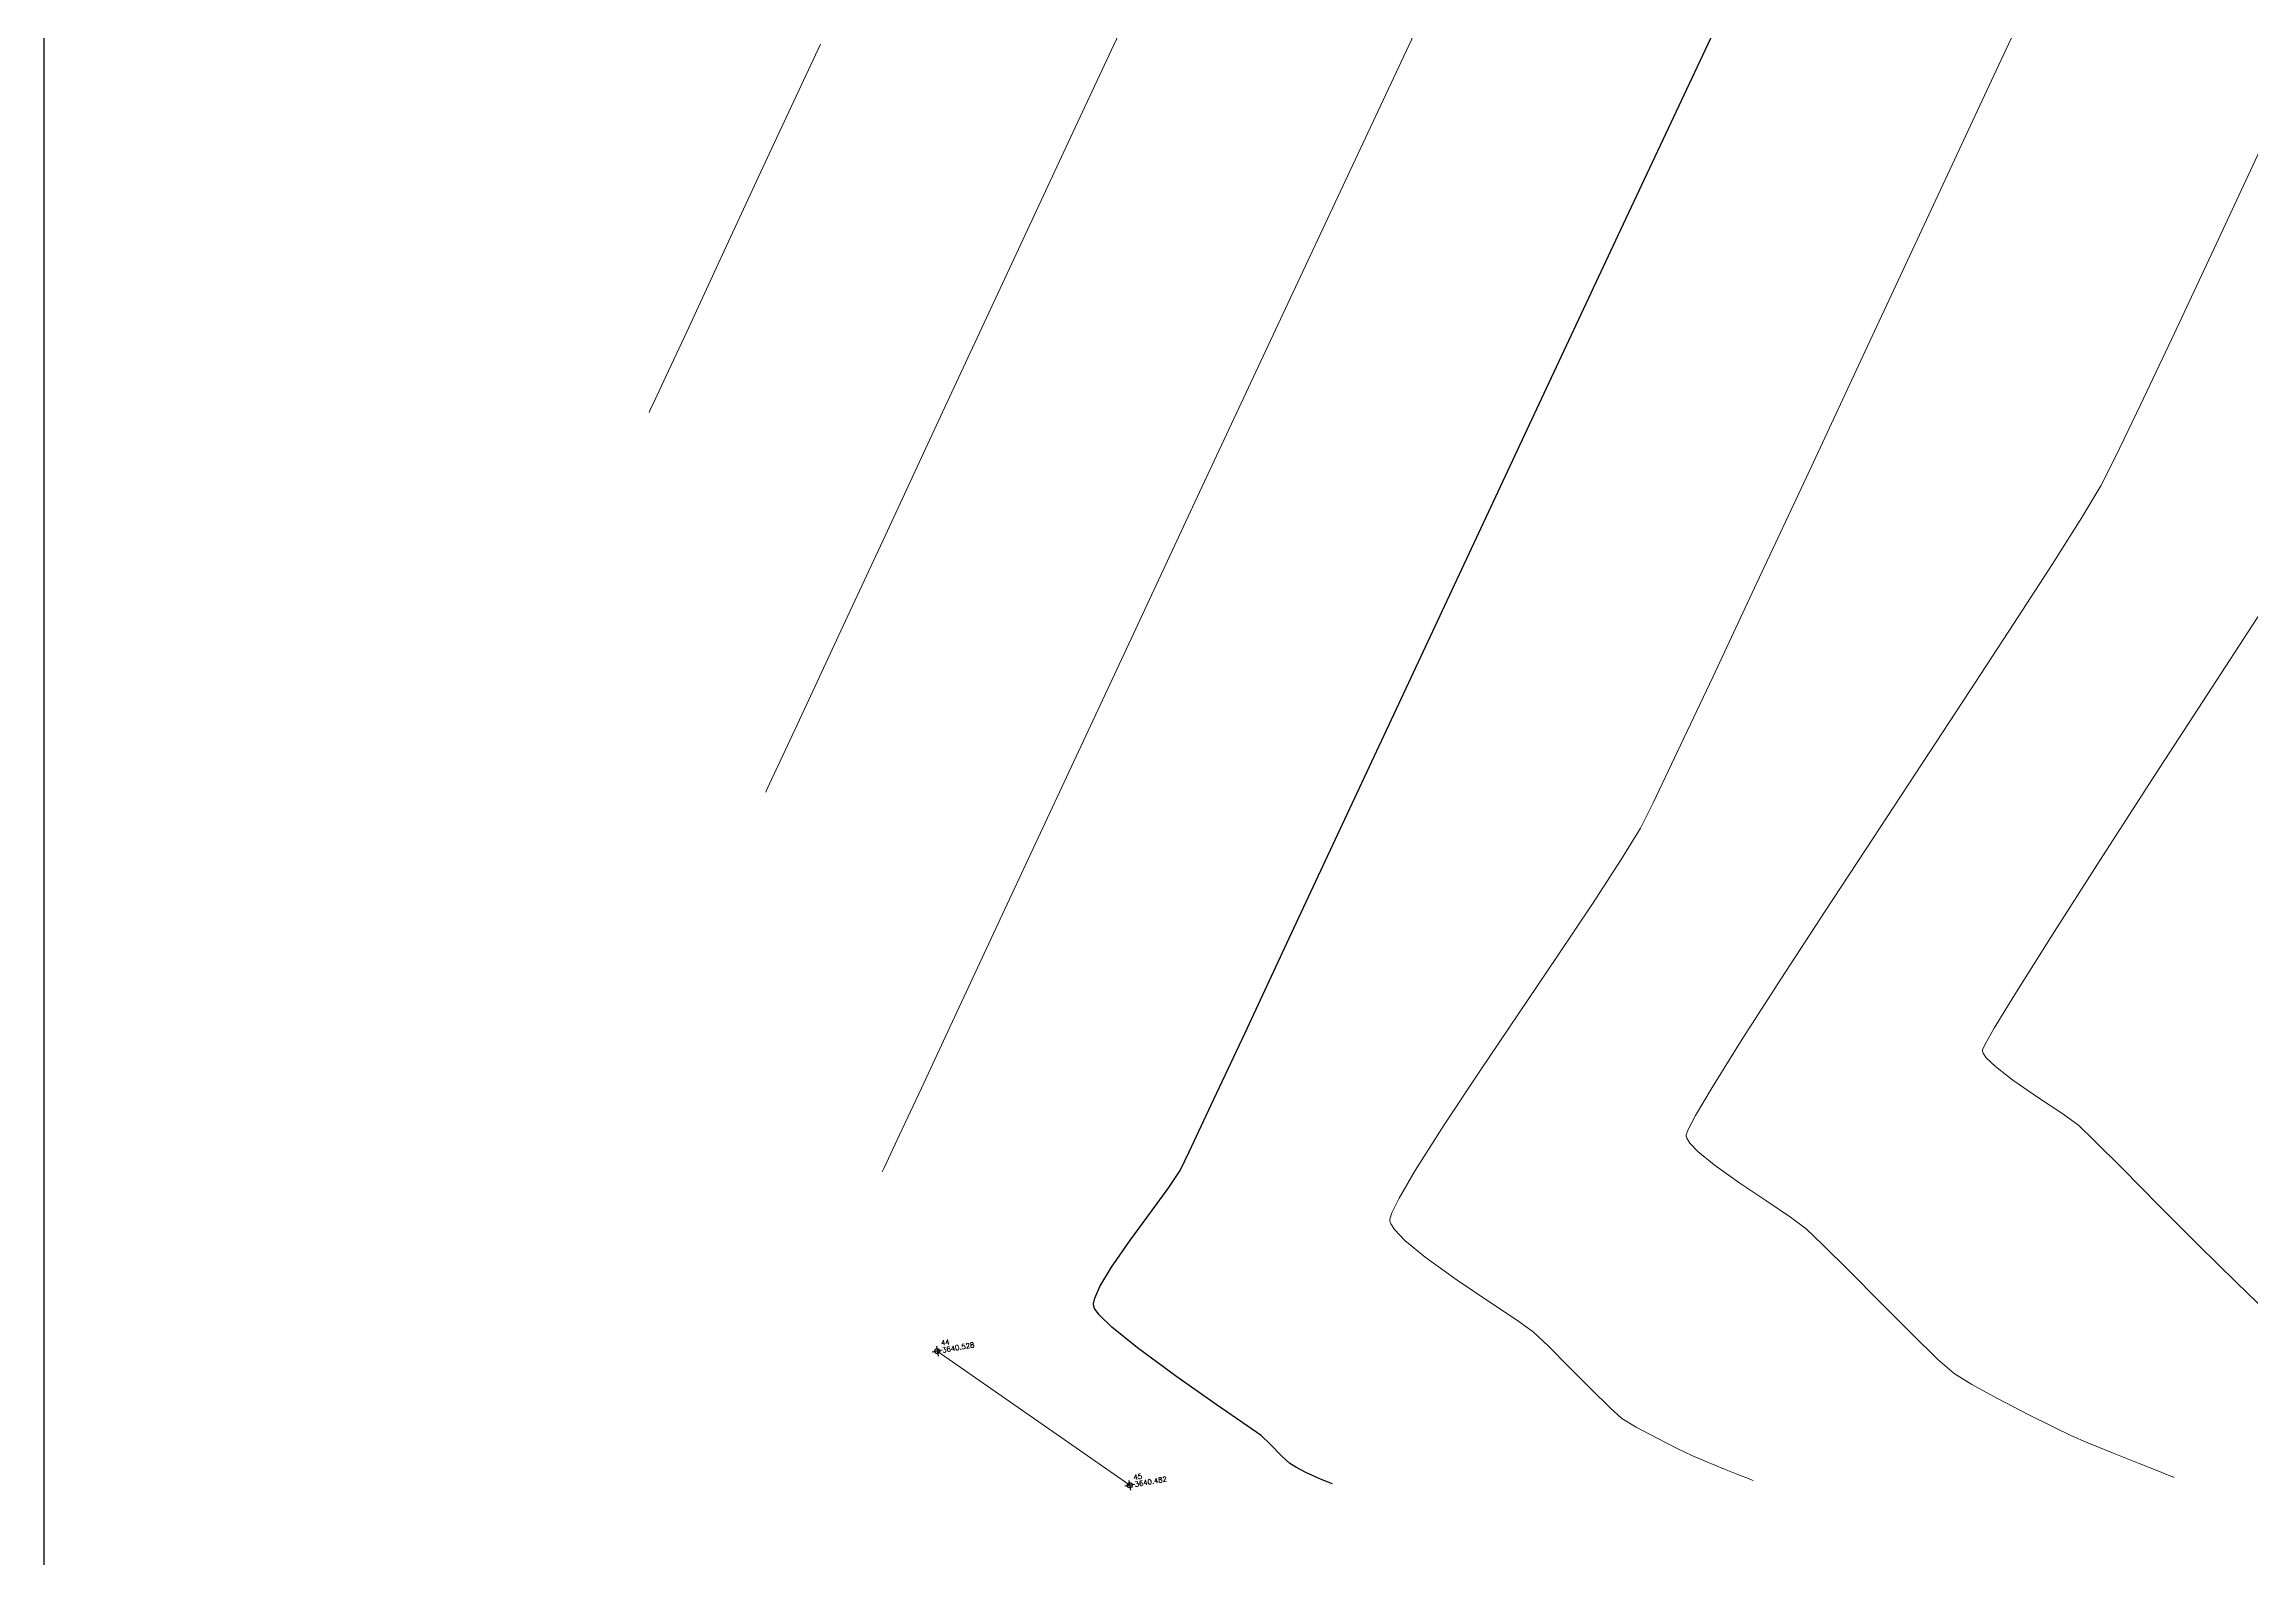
# Model space of a CAD drawing. Header units: millimetres. Extents: x 736950 to 740938, y 8500595 to 8502163.
# Drawn here: x 737600 to 737643.63, y 8501145.49 to 8501175.42 of the extents above; entities that cross this region are included whole.
import ezdxf

# ---------------------------------------------------------------- set-up
doc = ezdxf.new("R2010")
doc.units = ezdxf.units.MM
for name, color, linetype, lineweight in [('CONT-MJR', 80, 'Continuous', 30), ('CONT-MNR', 96, 'Continuous', 15), ('otros', 4, 'Continuous', 5)]:
    doc.layers.add(name, color=color, linetype=linetype, lineweight=lineweight)
doc.layers.add('Cuadricula Coordenadas', color=5, linetype='Continuous')
doc.styles.add('5mm', font='arial.ttf', dxfattribs={"height": 3})

msp = doc.modelspace()

# ---------------------------------------------------------------- linework, layer by layer
at = {"linetype": 'Continuous', "extrusion": (0.9849591664230046, 0.172787269436437, 0)}
for points, elevation in [([(8245834.381062787, 0), (8245834.181062788, 0)], 2195413.694162654), ([(8245831.112062788, 0), (8245830.91206279, 0)], 2195416.982162655)]:
    msp.add_lwpolyline(points, dxfattribs=dict(at, elevation=elevation))
at = {"linetype": 'Continuous', "extrusion": (-0.172787269436437, 0.9849591664230046, 0)}
for points, elevation in [([(-2195413.794162654, 0), (-2195413.594162655, 0)], 8245834.281062788), ([(-2195417.082162655, 0), (-2195416.882162655, 0)], 8245831.012062788)]:
    msp.add_lwpolyline(points, dxfattribs=dict(at, elevation=elevation))
at = {"linetype": 'Continuous'}
for centre in [(737617.6525058929, 8501149.597435566), (737621.4558932157, 8501146.945728593)]:
    msp.add_circle(centre, 0.05, dxfattribs=at)
at = {"layer": 'CONT-MJR', "extrusion": (0.904920919382228, -0.4255797571130743, 0), "elevation": -2950428.746005035}
msp.add_lwpolyline([(8006812.741956022, 3640), (8006816.475712716, 3640)], dxfattribs=at)
at = {"layer": 'CONT-MJR', "elevation": 3640}
for points in [[(737631.1635181638, 8501171.762919245), (737632.728564881, 8501175.096876435)], [(737629.6484891111, 8501168.530706396), (737631.1635181638, 8501171.762919245)], [(737628.2095308359, 8501165.45718489), (737629.6484891111, 8501168.530706396)], [(737622.4552662808, 8501153.169439621), (737622.6322419144, 8501153.537605833)], [(737621.8740540742, 8501152.345393168), (737622.2285454507, 8501152.827721259)], [(737621.0948474554, 8501151.253873602), (737621.4700640943, 8501151.7961968)], [(737620.8679896952, 8501150.874517983), (737621.0948474554, 8501151.253873602)], [(737620.7418103669, 8501150.530394953), (737620.766913153, 8501150.646571778)], [(737620.7609717556, 8501150.438359976), (737620.7438219729, 8501150.484812528)], [(737621.1052885117, 8501150.070077883), (737620.8510403746, 8501150.31585167)], [(737623.1633892906, 8501148.541986797), (737622.3852177247, 8501149.087819118)], [(737624.052420756, 8501147.929904182), (737623.7754498089, 8501148.122691052)], [(737624.753070239, 8501147.296616457), (737624.6198899812, 8501147.374487078)]]:
    msp.add_lwpolyline(points, dxfattribs=at)
at = {"layer": 'CONT-MJR', "extrusion": (0.905799498418856, -0.4237065832202151, 0), "elevation": -2933856.507040901}
msp.add_lwpolyline([(8012886.18034627, 3640.00000000001), (8012889.335440938, 3640.00000000001)], dxfattribs=at)
at = {"layer": 'CONT-MJR', "extrusion": (0.9058895181190514, -0.423514085907462, 0), "elevation": -2932153.655135322}
msp.add_lwpolyline([(8013506.607386328, 3640.000000000013), (8013509.461263962, 3640.000000000013)], dxfattribs=at)
at = {"layer": 'CONT-MJR', "extrusion": (0.9059156862514989, -0.423458108203723, 0), "elevation": -2931658.477432546}
msp.add_lwpolyline([(8013685.28623752, 3640.00000000001), (8013687.776276639, 3640.00000000001)], dxfattribs=at)
at = {"layer": 'CONT-MJR', "extrusion": (0.9058466443337319, -0.4236057801179269, 0), "elevation": -2932964.786689294}
msp.add_lwpolyline([(8013205.212861637, 3640), (8013207.276440709, 3640)], dxfattribs=at)
at = {"layer": 'CONT-MJR', "extrusion": (0.905596582915329, -0.4241401054039572, 0), "elevation": -2937691.620478784}
msp.add_lwpolyline([(8011471.958277603, 3640.000000000013), (8011473.532775423, 3640.000000000013)], dxfattribs=at)
at = {"layer": 'CONT-MJR', "extrusion": (0.9048581973532382, -0.4257130990263843, 0), "elevation": -2951608.532455921}
msp.add_lwpolyline([(8006354.082144822, 3640), (8006355.10494213, 3640)], dxfattribs=at)
at = {"layer": 'CONT-MJR', "extrusion": (0.8332765910106982, -0.5528563311327722, 0), "elevation": -4085272.8266769}
msp.add_lwpolyline([(7491610.766980152, 3640.000000000006), (7491611.177070105, 3640.000000000006)], dxfattribs=at)
at = {"layer": 'CONT-MJR', "extrusion": (0.8055326083350802, -0.5925514466347055, 0), "elevation": -4443191.648152955}
msp.add_lwpolyline([(7285033.649398156, 3640), (7285034.331178586, 3640)], dxfattribs=at)
at = {"layer": 'CONT-MJR', "extrusion": (0.9141578379619484, -0.405358418307473, 0), "elevation": -2771711.174370728}
msp.add_lwpolyline([(8070394.282645541, 3640), (8070394.531996579, 3640)], dxfattribs=at)
at = {"layer": 'CONT-MJR', "extrusion": (0.9990276396753455, 0.04408826561238713, 0), "elevation": 1111704.491261327}
msp.add_lwpolyline([(8460363.884092359, 3640.000000000013), (8460363.929719148, 3640.000000000013)], dxfattribs=at)
at = {"layer": 'CONT-MJR', "extrusion": (0.8056855941622355, 0.5923434167435692, 0), "elevation": 5629890.91797917}
msp.add_lwpolyline([(6412329.488122878, 3640), (6412329.640177608, 3640)], dxfattribs=at)
at = {"layer": 'CONT-MJR', "extrusion": (0.6304575778514351, 0.7762237064981343, 0), "elevation": 7063833.032305025}
msp.add_lwpolyline([(4787054.843691871, 3640), (4787055.493794565, 3640)], dxfattribs=at)
at = {"layer": 'CONT-MJR', "extrusion": (0.5939519334159459, 0.8045005287701555, 0), "elevation": 7277291.17813536}
msp.add_lwpolyline([(4455856.33802701, 3640.000000000003), (4455857.301735622, 3640.000000000003)], dxfattribs=at)
at = {"layer": 'CONT-MJR', "extrusion": (-0.5651589261943166, -0.8249820532247274, 0), "elevation": -7430169.293893816}
msp.add_lwpolyline([(-4195973.367660945, 3640), (-4195974.109568624, 3640)], dxfattribs=at)
at = {"layer": 'CONT-MJR', "extrusion": (0.6971317170449289, 0.7169430724192747, 0), "elevation": 6609060.238153987}
msp.add_lwpolyline([(5397585.150100924, 3640.00000000001), (5397585.398794159, 3640.00000000001)], dxfattribs=at)
at = {"layer": 'CONT-MJR', "extrusion": (0.7094914976953286, 0.7047139949639425, 0), "elevation": 6514215.917474242}
msp.add_lwpolyline([(5511677.604012186, 3640), (5511677.935498695, 3640)], dxfattribs=at)
at = {"layer": 'CONT-MJR', "extrusion": (0.686459892041737, 0.7271676674729473, 0), "elevation": 6688109.224086538}
msp.add_lwpolyline([(5299319.934605277, 3640), (5299320.148541014, 3640)], dxfattribs=at)
at = {"layer": 'CONT-MJR', "extrusion": (-0.4591886115599944, -0.8883387974267501, 0), "elevation": -7890607.852438541}
msp.add_lwpolyline([(-3248369.129585755, 3640), (-3248369.337705693, 3640)], dxfattribs=at)
at = {"layer": 'CONT-MJR', "extrusion": (0.4399690810445641, 0.8980129218028001, 0), "elevation": 7958672.202796718}
msp.add_lwpolyline([(3077845.050380982, 3640.000000000013), (3077845.196146391, 3640.000000000013)], dxfattribs=at)
at = {"layer": 'CONT-MJR', "extrusion": (-0.3855522285964568, -0.9226860132376048, 0), "elevation": -8128282.548872959}
msp.add_lwpolyline([(-2597039.718047881, 3640.000000000009), (-2597039.890223318, 3640.000000000009)], dxfattribs=at)
at = {"layer": 'CONT-MJR', "extrusion": (-0.3713819605487774, -0.9284801771599361, 0), "elevation": -8167087.241332039}
msp.add_lwpolyline([(-2472302.1034809, 3640), (-2472302.263863026, 3640)], dxfattribs=at)
at = {"layer": 'CONT-MJR', "extrusion": (-0.3691614255693659, -0.9293652897927669, 0), "elevation": -8172973.790994501}
msp.add_lwpolyline([(-2452772.052060557, 3640.000000000003), (-2452772.127638766, 3640.000000000003)], dxfattribs=at)
at = {"layer": 'CONT-MJR', "extrusion": (-0.3717508249771074, -0.9283325503982074, 0), "elevation": -8166104.328501401}
msp.add_lwpolyline([(-2475546.672741456, 3640.00000000001), (-2475546.691881059, 3640.00000000001)], dxfattribs=at)
at = {"layer": 'CONT-MNR', "extrusion": (0.90580356852236, -0.4236978820482329, 0), "elevation": -2933774.139627714}
msp.add_lwpolyline([(8012930.577538562, 3639.000000000003), (8012933.835006903, 3639.000000000003)], dxfattribs=at)
at = {"layer": 'CONT-MNR'}
for points, elevation in [([(737620.3349045684, 8501173.679734528), (737621.7704737636, 8501176.752560077)], 3642), ([(737614.2935163958, 8501173.169412311), (737615.3419006554, 8501175.424469844)], 3643), ([(737637.2973100797, 8501172.149067292), (737638.629789213, 8501175.000824504)], 3639), ([(737613.4038306472, 8501171.254443724), (737614.2935163958, 8501173.169412311)], 3643), ([(737612.6999284538, 8501169.739335205), (737613.4038306472, 8501171.254443724)], 3643), ([(737617.7570527726, 8501168.150208931), (737618.988253066, 8501170.79283317)], 3642), ([(737622.838121149, 8501166.573669655), (737624.3394253441, 8501169.782096334)], 3641), ([(737641.430851235, 8501168.294230515), (737642.1033866967, 8501169.71580553)], 3638), ([(737612.0781516773, 8501168.403752415), (737612.2887720075, 8501168.855313834)], 3643), ([(737616.6678372031, 8501165.810214745), (737617.7570527726, 8501168.150208931)], 3642), ([(737640.9366801583, 8501167.268818524), (737641.430851235, 8501168.294230515)], 3638), ([(737621.43602241, 8501163.573650086), (737622.838121149, 8501166.573669655)], 3641), ([(737640.2734476774, 8501166.072341537), (737640.6475408231, 8501166.69975827)], 3638), ([(737642.9362469951, 8501162.848754548), (737644.1880088634, 8501164.773462547)], 3637), ([(737615.0214942996, 8501162.271528238), (737615.7471398738, 8501163.831203535)], 3642), ([(737638.0604707911, 8501162.645380678), (737638.9327956067, 8501163.978862122)], 3638), ([(737632.2861951767, 8501161.448108763), (737632.9791301304, 8501162.916324522)], 3639), ([(737614.3837972584, 8501160.903571133), (737614.5992456264, 8501161.364923026)], 3642), ([(737614.2614924795, 8501160.643597096), (737614.2915576714, 8501160.707101751)], 3642), ([(737614.2915576714, 8501160.707101751), (737614.3837972584, 8501160.903571133)], 3642), ([(737631.5514035521, 8501159.934598947), (737631.8013745913, 8501160.434440343)], 3639), ([(737635.200905885, 8501158.293456798), (737636.1474088754, 8501159.736387396)], 3638), ([(737638.94740695, 8501156.64350647), (737639.6855705855, 8501157.815110274)], 3637), ([(737633.5635411127, 8501155.76218078), (737634.3239109457, 8501156.946624387)], 3638), ([(737628.3728694549, 8501155.130707853), (737629.1371570098, 8501156.265755523)], 3639), ([(737638.3648584767, 8501155.663908334), (737638.5424558927, 8501155.97814965)], 3637), ([(737638.3081182155, 8501155.526727175), (737638.3128942945, 8501155.551743075)], 3637), ([(737638.3215389632, 8501155.48676206), (737638.3081182155, 8501155.526727175)], 3637), ([(737638.3128942945, 8501155.551743075), (737638.3648584767, 8501155.663908334)], 3637), ([(737638.3867340134, 8501155.392232254), (737638.3215389632, 8501155.48676206)], 3637), ([(737639.4192780185, 8501154.604852336), (737638.9094975576, 8501154.95522915)], 3637), ([(737616.908607008, 8501153.871542402), (737617.3405482654, 8501154.796689104)], 3641), ([(737632.6391683207, 8501154.251001725), (737632.966913441, 8501154.806416595)], 3638), ([(737632.4964324045, 8501153.978745498), (737632.6391683207, 8501154.251001725)], 3638), ([(737616.689029653, 8501153.402354524), (737616.908607008, 8501153.871542402)], 3641), ([(737632.4533528013, 8501153.84608896), (737632.4560115179, 8501153.873912856)], 3638), ([(737632.4661125141, 8501153.805056835), (737632.4533528013, 8501153.84608896)], 3638), ([(737632.4560115179, 8501153.873912856), (737632.4964324045, 8501153.978745498)], 3638), ([(737632.5253994409, 8501153.710105853), (737632.4661125141, 8501153.805056835)], 3638), ([(737632.6876143403, 8501153.540317237), (737632.5253994409, 8501153.710105853)], 3638), ([(737640.5145013512, 8501153.764961746), (737640.2133808841, 8501154.055478528)], 3637), ([(737641.0757773237, 8501153.204029674), (737640.5145013512, 8501153.764961746)], 3637), ([(737616.5651700546, 8501153.139411325), (737616.595474037, 8501153.203383617)], 3641), ([(737633.0095227404, 8501153.276449507), (737632.6876143403, 8501153.540317237)], 3638), ([(737626.599523525, 8501152.204288166), (737626.6378453237, 8501152.327608217)], 3639), ([(737626.598587387, 8501152.165450744), (737626.599523525, 8501152.204288166)], 3639), ([(737626.6143569637, 8501152.115899837), (737626.598587387, 8501152.165450744)], 3639), ([(737626.6889807764, 8501151.999055536), (737626.6143569637, 8501152.115899837)], 3639), ([(737635.6796926697, 8501151.177278606), (737635.1562984657, 8501151.699426588)], 3638), ([(737628.5757584516, 8501150.563773945), (737627.9268979538, 8501151.001330296)], 3639), ([(737636.9150186016, 8501149.938004741), (737636.2985937326, 8501150.554397611)], 3638), ([(737629.7249715369, 8501149.700582914), (737629.4394074652, 8501149.971762298)], 3639), ([(737630.130788381, 8501149.294504544), (737629.7249715369, 8501149.700582914)], 3639), ([(737637.4309842209, 8501149.435321147), (737636.9150186016, 8501149.938004741)], 3638), ([(737630.9489576708, 8501148.476511646), (737630.5683023187, 8501148.853242386)], 3639), ([(737638.6208236609, 8501148.653355477), (737638.0975624343, 8501148.938078739)], 3638), ([(737631.1841987595, 8501148.264027521), (737630.9489576708, 8501148.476511646)], 3639), ([(737631.4637187917, 8501148.095458122), (737631.1841987595, 8501148.264027521)], 3639), ([(737631.8783507508, 8501147.875041198), (737631.4637187917, 8501148.095458122)], 3639), ([(737639.719776848, 8501148.094788032), (737639.2007441536, 8501148.354043476)], 3638), ([(737640.3907634247, 8501147.787747685), (737640.06037468, 8501147.930234436)], 3638), ([(737640.8784247406, 8501147.588405233), (737640.3907634247, 8501147.787747685)], 3638), ([(737641.4046953901, 8501147.37742106), (737640.8784247406, 8501147.588405233)], 3638), ([(737633.5109264619, 8501147.146332465), (737633.2117340681, 8501147.265662592)], 3639), ([(737641.9804031719, 8501147.148572575), (737641.773768933, 8501147.23063549)], 3638), ([(737642.0705050199, 8501147.112635484), (737641.9804031719, 8501147.148572575)], 3638), ([(737642.0984117327, 8501147.101383528), (737642.0705050199, 8501147.112635484)], 3638), ([(737633.7595758529, 8501147.047505626), (737633.6845778682, 8501147.077372098)], 3639), ([(737633.7815226917, 8501147.038670016), (737633.7595758529, 8501147.047505626)], 3639)]:
    msp.add_lwpolyline(points, dxfattribs=dict(at, elevation=elevation))
at = {"layer": 'CONT-MNR', "extrusion": (0.9052228690772187, -0.4249371215834274, 0), "elevation": -2944748.198955657}
msp.add_lwpolyline([(8008900.974757825, 3641.000000000003), (8008904.790816924, 3641.000000000003)], dxfattribs=at)
at = {"layer": 'CONT-MNR', "extrusion": (0.906251593059826, -0.4227387492015933, 0), "elevation": -2925305.924535894}
msp.add_lwpolyline([(8016019.702360172, 3642.000000000003), (8016022.8879009, 3642.000000000003)], dxfattribs=at)
at = {"layer": 'CONT-MNR', "extrusion": (0.9061195136560247, -0.4230217807297511, 0), "elevation": -2927788.044121435}
msp.add_lwpolyline([(8015116.385726959, 3638.000000000011), (8015118.629729991, 3638.000000000011)], dxfattribs=at)
at = {"layer": 'CONT-MNR', "extrusion": (0.9055084485215634, -0.4243282333949406, 0), "elevation": -2939361.284242601}
msp.add_lwpolyline([(8010875.892861918, 3641), (8010879.603353499, 3641)], dxfattribs=at)
at = {"layer": 'CONT-MNR', "extrusion": (0.9060511715923028, -0.4231681396988858, 0), "elevation": -2929088.066142811}
msp.add_lwpolyline([(8014638.615535836, 3639.00000000001), (8014641.588445503, 3639.00000000001)], dxfattribs=at)
at = {"layer": 'CONT-MNR', "extrusion": (0.9053834469783271, -0.4245948821378362, 0), "elevation": -2941704.203315604}
msp.add_lwpolyline([(8010017.402591163, 3638.00000000001), (8010019.343812132, 3638.00000000001)], dxfattribs=at)
at = {"layer": 'CONT-MNR', "extrusion": (0.9067274986853918, -0.4217170178303611, 0), "elevation": -2916274.232137444}
msp.add_lwpolyline([(8019307.226816826, 3643.000000000009), (8019308.20177498, 3643.000000000009)], dxfattribs=at)
at = {"layer": 'CONT-MNR', "extrusion": (0.9059984681558172, -0.4232809654346778, 0), "elevation": -2930086.092795861}
msp.add_lwpolyline([(8014271.065925493, 3639.00000000001), (8014273.799020263, 3639.00000000001)], dxfattribs=at)
at = {"layer": 'CONT-MNR', "extrusion": (0.9038759805157283, -0.4277945907170065, 0), "elevation": -2970044.016787153}
msp.add_lwpolyline([(7999548.100707714, 3643.000000000006), (7999548.170179417, 3643.000000000006)], dxfattribs=at)
at = {"layer": 'CONT-MNR', "extrusion": (0.9053399803201966, -0.4246875557793355, 0), "elevation": -2942550.726340351}
msp.add_lwpolyline([(8009702.092561742, 3643.00000000001), (8009702.305935443, 3643.00000000001)], dxfattribs=at)
at = {"layer": 'CONT-MNR', "extrusion": (0.8915201223867559, -0.4529810938433345, 0), "elevation": -3193246.310227991}
msp.add_lwpolyline([(7913098.443985057, 3638.000000000013), (7913099.082288374, 3638.000000000013)], dxfattribs=at)
at = {"layer": 'CONT-MNR', "extrusion": (0.9057821751278328, -0.4237436149615618, 0), "elevation": -2934178.698959047}
msp.add_lwpolyline([(8012771.160951066, 3639.00000000001), (8012773.589207497, 3639.00000000001)], dxfattribs=at)
at = {"layer": 'CONT-MNR', "extrusion": (0.8452788266809004, -0.5343254674493445, 0), "elevation": -3918877.830615972}
msp.add_lwpolyline([(7579994.567848451, 3638), (7579995.666967732, 3638)], dxfattribs=at)
at = {"layer": 'CONT-MNR', "extrusion": (0.9066813392079064, -0.4218162504363214, 0), "elevation": -2917146.618185529}
msp.add_lwpolyline([(8018984.916022765, 3642), (8018987.098720395, 3642)], dxfattribs=at)
at = {"layer": 'CONT-MNR', "extrusion": (0.8395970409798948, -0.5432097281693369, 0), "elevation": -3998595.508793896}
msp.add_lwpolyline([(7538244.765708532, 3638), (7538246.152584739, 3638)], dxfattribs=at)
at = {"layer": 'CONT-MNR', "extrusion": (0.9053083421515962, -0.4247549948272867, 0), "elevation": -2943126.121096706}
msp.add_lwpolyline([(8009486.998373246, 3639.000000000006), (8009489.056769623, 3639.000000000006)], dxfattribs=at)
at = {"layer": 'CONT-MNR', "extrusion": (0.9060973850565359, -0.4230691773146651, 0), "elevation": -2928223.424979991}
msp.add_lwpolyline([(8014943.960065614, 3641.000000000006), (8014946.978129891, 3641.000000000006)], dxfattribs=at)
at = {"layer": 'CONT-MNR', "extrusion": (0.8387477961081665, -0.5445200956105234, 0), "elevation": -4010357.620112535}
msp.add_lwpolyline([(7531990.796454922, 3637), (7531993.005921143, 3637)], dxfattribs=at)
at = {"layer": 'CONT-MNR', "extrusion": (0.8356138441291687, -0.5493173067541868, 0), "elevation": -4053455.193353828}
msp.add_lwpolyline([(7508884.831608597, 3638), (7508886.550411039, 3638)], dxfattribs=at)
at = {"layer": 'CONT-MNR', "extrusion": (0.9065023514074768, -0.422200766096789, 0), "elevation": -2920547.472334285}
msp.add_lwpolyline([(8017744.215882802, 3642.000000000003), (8017745.215996274, 3642.000000000003)], dxfattribs=at)
at = {"layer": 'CONT-MNR', "extrusion": (0.9021263769485031, -0.4314718994485821, 0), "elevation": -3002574.73566905}
msp.add_lwpolyline([(7987388.457012403, 3639), (7987389.58065588, 3639)], dxfattribs=at)
at = {"layer": 'CONT-MNR', "extrusion": (0.8354203900923369, -0.5496114735137609, 0), "elevation": -4056098.651277203}
msp.add_lwpolyline([(7507455.473104429, 3638), (7507457.235975179, 3638)], dxfattribs=at)
at = {"layer": 'CONT-MNR', "extrusion": (0.9062126065245584, -0.4228223170268639, 0), "elevation": -2926039.836291051}
msp.add_lwpolyline([(8015738.725161048, 3641.00000000001), (8015741.387172593, 3641.00000000001)], dxfattribs=at)
at = {"layer": 'CONT-MNR', "extrusion": (0.8398393792893541, -0.5428349813662275, 0), "elevation": -3995226.995316203}
msp.add_lwpolyline([(7540025.481473699, 3637.000000000013), (7540027.510226548, 3637.000000000013)], dxfattribs=at)
at = {"layer": 'CONT-MNR', "extrusion": (0.8546450281997167, -0.5192127461585527, 0), "elevation": -3783497.457125895}
msp.add_lwpolyline([(7648461.046040058, 3639.00000000001), (7648461.775493057, 3639.00000000001)], dxfattribs=at)
at = {"layer": 'CONT-MNR', "extrusion": (0.8368871107938868, -0.5473755235549549, 0), "elevation": -4036012.507857987}
msp.add_lwpolyline([(7518270.859734381, 3639.00000000001), (7518271.903654736, 3639.00000000001)], dxfattribs=at)
at = {"layer": 'CONT-MNR', "extrusion": (0.8419464501683381, -0.5395610948251682, 0), "elevation": -3965840.903232993}
msp.add_lwpolyline([(7555521.321085878, 3637.000000000003), (7555523.074918114, 3637.000000000003)], dxfattribs=at)
at = {"layer": 'CONT-MNR', "extrusion": (0.9062771066364815, -0.422684049837, 0), "elevation": -2924816.828494581}
msp.add_lwpolyline([(8016182.818983717, 3641), (8016185.062320072, 3641)], dxfattribs=at)
at = {"layer": 'CONT-MNR', "extrusion": (0.8302007935499541, -0.5574644763471719, 0), "elevation": -4126712.326222166}
msp.add_lwpolyline([(7468870.082289564, 3639.00000000001), (7468871.337794162, 3639.00000000001)], dxfattribs=at)
at = {"layer": 'CONT-MNR', "extrusion": (0.83800155926589, -0.545667835471303, 0), "elevation": -4020669.196460949}
msp.add_lwpolyline([(7526486.101733115, 3638), (7526487.708928705, 3638)], dxfattribs=at)
at = {"layer": 'CONT-MNR', "extrusion": (0.8282337018643274, -0.5603828468967554, 0), "elevation": -4152972.839247731}
msp.add_lwpolyline([(7454298.839947861, 3639), (7454300.203639817, 3639)], dxfattribs=at)
at = {"layer": 'CONT-MNR', "extrusion": (0.9062616989942447, -0.4227170837996319, 0), "elevation": -2925109.020332785}
msp.add_lwpolyline([(8016074.440617142, 3641), (8016076.202655675, 3641)], dxfattribs=at)
at = {"layer": 'CONT-MNR', "extrusion": (0.8542263492986875, -0.5199012830950093, 0), "elevation": -3789651.621606715}
msp.add_lwpolyline([(7645410.660716647, 3637.000000000013), (7645411.439616545, 3637.000000000013)], dxfattribs=at)
at = {"layer": 'CONT-MNR', "extrusion": (0.8482873566472179, -0.5295361749233718, 0), "elevation": -3875944.278942436}
msp.add_lwpolyline([(7602025.478980646, 3638), (7602026.605679255, 3638)], dxfattribs=at)
at = {"layer": 'CONT-MNR', "extrusion": (0.6934956151839925, 0.7204608467644692, 0), "elevation": 6636298.599155421}
msp.add_lwpolyline([(5364074.164416371, 3637.00000000001), (5364074.411798463, 3637.00000000001)], dxfattribs=at)
at = {"layer": 'CONT-MNR', "extrusion": (0.83417857023815, -0.5514944360149392, 0), "elevation": -4073025.9728379}
msp.add_lwpolyline([(7498278.106162201, 3639.000000000003), (7498279.375790847, 3639.000000000003)], dxfattribs=at)
at = {"layer": 'CONT-MNR', "extrusion": (0.610314698782662, 0.7921590550197786, 0), "elevation": 7184458.744771404}
msp.add_lwpolyline([(4604052.484312005, 3637), (4604052.919242886, 3637)], dxfattribs=at)
at = {"layer": 'CONT-MNR', "extrusion": (-0.5550231625541434, -0.8318348928894465, 0), "elevation": -7480963.993476261}
msp.add_lwpolyline([(-4104742.932743937, 3637.000000000006), (-4104743.506820702, 3637.000000000006)], dxfattribs=at)
at = {"layer": 'CONT-MNR', "extrusion": (0.8444417861459399, -0.5356473371637861, 0), "elevation": -3930736.911851963}
msp.add_lwpolyline([(7573836.959528389, 3639.000000000003), (7573838.027220282, 3639.000000000003)], dxfattribs=at)
at = {"layer": 'CONT-MNR', "extrusion": (0.5890366375130506, 0.8081063294315415, 0), "elevation": 7304333.5106891}
msp.add_lwpolyline([(4411399.474543179, 3637), (4411399.86628096, 3637)], dxfattribs=at)
at = {"layer": 'CONT-MNR', "extrusion": (0.9049548987247575, -0.4255074984933447, 0), "elevation": -2949794.682425539}
msp.add_lwpolyline([(8007021.628599, 3641), (8007021.848467313, 3641)], dxfattribs=at)
at = {"layer": 'CONT-MNR', "extrusion": (0.5812353793376415, 0.8137354814718528, 0), "elevation": 7346428.456579577}
msp.add_lwpolyline([(4340932.276291378, 3638), (4340932.897291043, 3638)], dxfattribs=at)
at = {"layer": 'CONT-MNR', "extrusion": (0.708761976362139, 0.7054477024296235, 0), "elevation": 6519930.942498793}
msp.add_lwpolyline([(5504925.920315681, 3637), (5504926.944120571, 3637)], dxfattribs=at)
at = {"layer": 'CONT-MNR', "extrusion": (0.8641969431407557, -0.5031536976572601, 0), "elevation": -3639931.566176646}
msp.add_lwpolyline([(7717809.745930449, 3639.000000000003), (7717810.385936193, 3639.000000000003)], dxfattribs=at)
at = {"layer": 'CONT-MNR', "extrusion": (0.5572312644021723, 0.8303573435411749, 0), "elevation": 7470027.208100508}
msp.add_lwpolyline([(4124608.140054906, 3638.000000000009), (4124608.782082073, 3638.000000000009)], dxfattribs=at)
at = {"layer": 'CONT-MNR', "extrusion": (0.8990406250192867, -0.4378652242013864, 0), "elevation": -3059202.656378977}
msp.add_lwpolyline([(7965862.355154116, 3639.00000000001), (7965862.676950439, 3639.00000000001)], dxfattribs=at)
at = {"layer": 'CONT-MNR', "extrusion": (-0.5572027808765545, -0.830376457387512, 0), "elevation": -7470168.687405887}
msp.add_lwpolyline([(-4124351.334503209, 3638), (-4124351.898234402, 3638)], dxfattribs=at)
at = {"layer": 'CONT-MNR', "extrusion": (0.7073805873947178, 0.7068328689139352, 0), "elevation": 6530687.483748208}
msp.add_lwpolyline([(5492159.656181346, 3637.000000000013), (5492160.765375621, 3637.000000000013)], dxfattribs=at)
at = {"layer": 'CONT-MNR', "extrusion": (0.7200195957815714, 0.6939537316641093, 0), "elevation": 6430511.823626033}
msp.add_lwpolyline([(5609116.937548058, 3639), (5609117.232644418, 3639)], dxfattribs=at)
at = {"layer": 'CONT-MNR', "extrusion": (0.595469234885468, 0.8033781116665523, 0), "elevation": 7268878.297390499}
msp.add_lwpolyline([(4469574.811267571, 3638.000000000006), (4469575.197537598, 3638.000000000006)], dxfattribs=at)
at = {"layer": 'CONT-MNR', "extrusion": (0.689654323835176, 0.7241387392036461, 0), "elevation": 6664726.548355776}
msp.add_lwpolyline([(5328705.835014048, 3638), (5328706.290595653, 3638)], dxfattribs=at)
at = {"layer": 'CONT-MNR', "extrusion": (0.6350566891511954, 0.7724655342242281, 0), "elevation": 7035281.649324707}
msp.add_lwpolyline([(4828921.43104928, 3639.00000000001), (4828921.955007944, 3639.00000000001)], dxfattribs=at)
at = {"layer": 'CONT-MNR', "extrusion": (0.5843582907293288, 0.8114957720505371, 0), "elevation": 7329687.089699033}
msp.add_lwpolyline([(4369136.124345202, 3639), (4369136.898710233, 3639)], dxfattribs=at)
at = {"layer": 'CONT-MNR', "extrusion": (0.7029502595357847, 0.7112390123007687, 0), "elevation": 6564876.778583074}
msp.add_lwpolyline([(5451245.558299437, 3637), (5451246.608014732, 3637)], dxfattribs=at)
at = {"layer": 'CONT-MNR', "extrusion": (0.709369426979707, 0.7048368719544136, 0), "elevation": 6515181.003228017}
msp.add_lwpolyline([(5510543.036100418, 3638.00000000001), (5510543.914177442, 3638.00000000001)], dxfattribs=at)
at = {"layer": 'CONT-MNR', "extrusion": (0.6924504221096114, 0.721465462042516, 0), "elevation": 6644068.236551216}
msp.add_lwpolyline([(5354440.537410549, 3637.000000000013), (5354441.3828998, 3637.000000000013)], dxfattribs=at)
at = {"layer": 'CONT-MNR', "extrusion": (-0.5540704095048712, -0.8324698080477781, 0), "elevation": -7485649.345043148}
msp.add_lwpolyline([(-4096181.800030671, 3639.00000000001), (-4096182.455260606, 3639.00000000001)], dxfattribs=at)
at = {"layer": 'CONT-MNR', "extrusion": (0.5840886823925817, 0.8116898490808531, 0), "elevation": 7331138.144950935}
msp.add_lwpolyline([(4366699.157478139, 3639.000000000013), (4366699.549487323, 3639.000000000013)], dxfattribs=at)
at = {"layer": 'CONT-MNR', "extrusion": (0.7101163253378842, 0.7040843731319566, 0), "elevation": 6509329.569856354}
msp.add_lwpolyline([(5517450.428528745, 3639), (5517451.049922933, 3639)], dxfattribs=at)
at = {"layer": 'CONT-MNR', "extrusion": (0.6637190931378557, 0.7479819285278638, 0), "elevation": 6848290.196092457}
msp.add_lwpolyline([(5090635.30115216, 3638), (5090635.725658828, 3638)], dxfattribs=at)
at = {"layer": 'CONT-MNR', "extrusion": (-0.5253102282864601, -0.8509107850166358, 0), "elevation": -7621208.153867237}
msp.add_lwpolyline([(-3838076.276704314, 3638.00000000001), (-3838076.686917584, 3638.00000000001)], dxfattribs=at)
at = {"layer": 'CONT-MNR', "extrusion": (-0.4586407409287286, -0.8886217816148482, 0), "elevation": -7892616.985709626}
msp.add_lwpolyline([(-3243490.719089321, 3638.00000000001), (-3243491.37169598, 3638.00000000001)], dxfattribs=at)
at = {"layer": 'CONT-MNR', "extrusion": (-0.4350214492386194, -0.9004200901258987, 0), "elevation": -7975493.633595947}
msp.add_lwpolyline([(-3033995.763159431, 3638.000000000009), (-3033996.141424906, 3638.000000000009)], dxfattribs=at)
at = {"layer": 'CONT-MNR', "extrusion": (-0.4510280202147738, -0.8925097898517089, 0), "elevation": -7920050.349191167}
msp.add_lwpolyline([(-3175911.760539694, 3639), (-3175912.222898114, 3639)], dxfattribs=at)
at = {"layer": 'CONT-MNR', "extrusion": (-0.4369992877556882, -0.8994618516096284, 0), "elevation": -7968802.806718135}
msp.add_lwpolyline([(-3051523.064904819, 3639), (-3051523.369089381, 3639)], dxfattribs=at)
at = {"layer": 'CONT-MNR', "extrusion": (-0.3925942684645984, -0.9197117702675914, 0), "elevation": -8108195.76451104}
msp.add_lwpolyline([(-2659092.158163384, 3639), (-2659092.445247101, 3639)], dxfattribs=at)
at = {"layer": 'CONT-MNR', "extrusion": (-0.3754983844411017, -0.9268230485276694, 0), "elevation": -8156039.304060307}
msp.add_lwpolyline([(-2508511.602157568, 3639), (-2508512.015491288, 3639)], dxfattribs=at)
at = {"layer": 'CONT-MNR', "extrusion": (-0.3690816951094731, -0.9293969562760135, 0), "elevation": -8173187.309238209}
msp.add_lwpolyline([(-2452063.272398108, 3639.00000000001), (-2452063.459241204, 3639.00000000001)], dxfattribs=at)
at = {"layer": 'CONT-MNR', "extrusion": (-0.3695584639039261, -0.9292074804676136, 0), "elevation": -8171931.360088448}
msp.add_lwpolyline([(-2456248.657883275, 3638), (-2456249.055075022, 3638)], dxfattribs=at)
at = {"layer": 'Cuadricula Coordenadas', "color": 8}
msp.add_line((737600, 8500595.507225098), (737600, 8502130.641312933), dxfattribs=at)
at = {"layer": 'otros'}
msp.add_line((737617.6525058929, 8501149.597435566), (737621.4558932157, 8501146.945728593), dxfattribs=at)

# ---------------------------------------------------------------- texts
at = {"color": 2, "char_height": 0.1, "width": 0.3, "attachment_point": 1, "rotation": 9.94991650582834, "style": '5mm'}
for s, insert in [('\\Ftxt.shx;\\W1.0000000000;\\T1.0000000000;\\o\\l44', (737617.7181722283, 8501149.801856533)), ('\\Ftxt.shx;\\W1.0000000000;\\T1.0000000000;\\o\\l45', (737621.5215595512, 8501147.15014956))]:
    msp.add_mtext(s, dxfattribs=dict(at, insert=insert))
at = {"color": 1, "char_height": 0.1, "width": 0.8166666666666667, "attachment_point": 1, "rotation": 9.94991650582834, "style": '5mm'}
for s, insert in [('\\Ftxt.shx;\\W1.0000000000;\\T1.0000000000;\\o\\l3640.528', (737617.7423624462, 8501149.663962249)), ('\\Ftxt.shx;\\W1.0000000000;\\T1.0000000000;\\o\\l3640.482', (737621.545749769, 8501147.012255276))]:
    msp.add_mtext(s, dxfattribs=dict(at, insert=insert))

doc.saveas('drawing.dxf')
